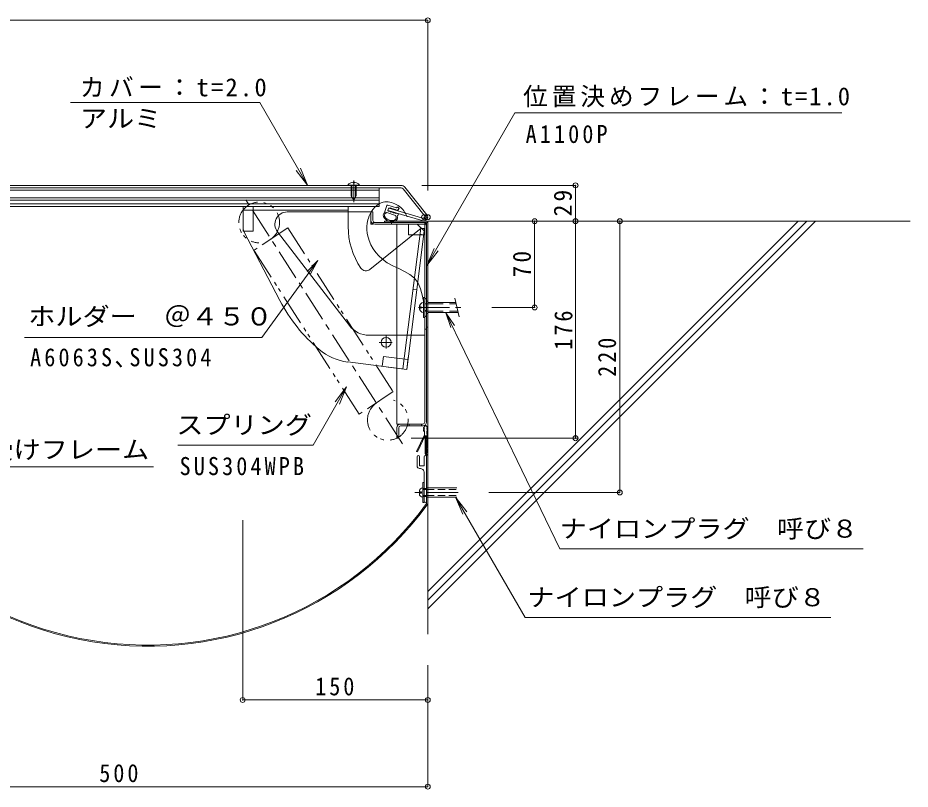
# Model space of a CAD drawing. Units: millimetres, scale not verified. Extents: x -722 to 733, y -677 to 316.
# Drawn here: x 10 to 733, y -325 to 300 of the extents above; entities that cross this region are included whole.
import ezdxf
from ezdxf.enums import TextEntityAlignment as Align

# ---------------------------------------------------------------- set-up
doc = ezdxf.new("R2010")
doc.units = ezdxf.units.MM
doc.header["$LTSCALE"] = 5
doc.header["$PDMODE"] = 32
doc.header["$PDSIZE"] = 4
for name, pattern in [('CHAIN1', [8, 5, -1, 1, -1]), ('CHAIN2', [12, 9, -1, 1, -1]), ('DASHED1', [1.8, 1.2, -0.6]), ('DASHED2', [3, 2, -1]), ('DASHED3', [4, 3, -1]), ('DOUBLE_CHAIN1', [8.8, 5, -1, 0.6, -0.6, 0.6, -1])]:
    doc.linetypes.add(name, pattern=pattern)
for name, color, linetype, lineweight in [('A-0', 2, 'Continuous', 9), ('A-1', 2, 'Continuous', 9), ('A-3', 4, 'Continuous', 9), ('A-4', 7, 'Continuous', 9), ('A-5', 7, 'Continuous', 9), ('A-6', 6, 'Continuous', 5), ('A-D', 2, 'Continuous', 9), ('A-E', 4, 'Continuous', 9), ('A-F', 2, 'Continuous', 9)]:
    doc.layers.add(name, color=color, linetype=linetype, lineweight=lineweight)
doc.styles.add('ＭＳ ゴシック', font='')
doc.styles.get('ＭＳ ゴシック').set_extended_font_data('MS Gothic')

msp = doc.modelspace()

# ---------------------------------------------------------------- linework, layer by layer
at = {"layer": 'A-0'}
msp.add_line((342.383, 133.209), (342.383, 23.633), dxfattribs=at)
at = {"layer": 'A-1'}
for p, q in [((302.883, 160.209), (-417.117, 160.209)), ((302.883, 147.209), (302.883, 162.209)), ((302.883, 154.209), (-417.117, 154.209)), ((302.883, 152.209), (-417.117, 152.209)), ((302.961, 149.209), (-417.117, 149.209)), ((302.883, 147.209), (-417.117, 147.209))]:
    msp.add_line(p, q, dxfattribs=at)
at = {"layer": 'A-1', "color": 5, "lineweight": 5}
for p, q in [((299.383, 134.209), (341.383, 134.209)), ((341.383, 131.209), (341.383, -27.791))]:
    msp.add_line(p, q, dxfattribs=at)
at = {"layer": 'A-1', "color": 6, "lineweight": 5}
for p, q in [((340.383, 135.209), (310.383, 135.209)), ((341.383, 134.209), (341.383, 46.409))]:
    msp.add_line(p, q, dxfattribs=at)
at = {"layer": 'A-3'}
for p, q in [((340.421, -30.488), (339.633, -31.276)), ((339.633, -34.901), (339.633, -37.901)), ((340.845, -30.488), (341.633, -31.276)), ((341.633, -34.901), (341.633, -36.994)), ((341.585, -52.671), (341.083, -38.492)), ((341.083, -52.691), (341.083, -38.492)), ((341.881, -38.253), (341.633, -36.994)), ((342.383, -52.671), (341.881, -38.253)), ((340.183, -52.691), (340.168, -52.622)), ((340.211, -52.81), (340.183, -52.691)), ((340.241, -52.928), (340.211, -52.81)), ((340.273, -53.045), (340.241, -52.928)), ((340.308, -53.159), (340.273, -53.045)), ((340.349, -53.272), (340.308, -53.159)), ((340.375, -53.335), (340.349, -53.272)), ((340.443, -53.479), (340.375, -53.335)), ((340.584, -53.714), (340.443, -53.479)), ((340.75, -53.936), (340.584, -53.714)), ((340.936, -54.148), (340.75, -53.936)), ((341.136, -54.352), (340.936, -54.148)), ((341.099, -52.76), (341.083, -52.691)), ((341.127, -52.879), (341.099, -52.76)), ((341.156, -52.997), (341.127, -52.879)), ((341.344, -54.552), (341.136, -54.352)), ((341.188, -53.114), (341.156, -52.997)), ((341.224, -53.228), (341.188, -53.114)), ((341.264, -53.341), (341.224, -53.228)), ((341.29, -53.404), (341.264, -53.341)), ((341.358, -53.548), (341.29, -53.404)), ((341.467, -54.666), (341.344, -54.552)), ((341.499, -53.783), (341.358, -53.548)), ((341.484, -93.769), (341.484, -54.666)), ((341.665, -54.005), (341.499, -53.783)), ((341.585, -52.671), (342.383, -52.671)), ((341.851, -54.217), (341.665, -54.005)), ((342.051, -54.421), (341.851, -54.217)), ((342.26, -54.621), (342.051, -54.421)), ((342.383, -54.736), (342.26, -54.621)), ((342.383, -94.063), (342.383, -54.736))]:
    msp.add_line(p, q, dxfattribs=at)
for points in [[(339.633, -31.276), (339.539, -31.384), (339.382, -31.573), (339.234, -31.768), (339.104, -31.972), (339.04, -32.096), (339.014, -32.15), (338.974, -32.246), (338.938, -32.344), (338.903, -32.443), (338.883, -32.5)], [(339.633, -32.401), (339.523, -32.541), (339.339, -32.785), (339.171, -33.037), (339.032, -33.301), (338.967, -33.462), (338.954, -33.501), (338.933, -33.57), (338.913, -33.64), (338.894, -33.71), (338.883, -33.751)], [(339.633, -33.65), (339.523, -33.791), (339.339, -34.035), (339.171, -34.287), (339.032, -34.551), (338.967, -34.712), (338.954, -34.751), (338.933, -34.82), (338.913, -34.89), (338.894, -34.96), (338.883, -35.001)], [(341.633, -31.276), (341.727, -31.384), (341.886, -31.573), (342.032, -31.768), (342.163, -31.972), (342.228, -32.096), (342.252, -32.15), (342.292, -32.246), (342.33, -32.344), (342.363, -32.443)], [(341.633, -32.401), (341.744, -32.541), (341.928, -32.785), (342.096, -33.037), (342.236, -33.301), (342.3, -33.462), (342.313, -33.501), (342.335, -33.57), (342.354, -33.64), (342.373, -33.71)], [(341.633, -33.65), (341.744, -33.791), (341.928, -34.035), (342.096, -34.287), (342.236, -34.551), (342.3, -34.712), (342.313, -34.751), (342.335, -34.82), (342.354, -34.89), (342.383, -35)], [(339.633, -37.901), (333.309, -51.502), (334.034, -51.84)], [(340.183, -52.691), (340.183, -38.616), (334.034, -51.84)]]:
    msp.add_lwpolyline(points, dxfattribs=at)
for centre, radius, start, end in [((115.48, 71.402), 280.827, 193.50893, 323.89909), ((115.48, 71.402), 279.927, 193.50893, 323.83945), ((339.626, -35.211), 2.811, 89.86011, 105.33086), ((339.626, -36.461), 2.811, 89.86011, 105.33086), ((339.626, -37.711), 2.811, 89.86011, 105.33086), ((341.64, -35.211), 2.811, 74.66914, 90.13989), ((341.64, -36.461), 2.811, 74.66914, 90.13989), ((341.64, -37.711), 2.811, 74.66914, 90.13989)]:
    msp.add_arc(centre, radius, start, end, dxfattribs=at)
at = {"layer": 'A-4'}
for p, q in [((342.383, 298.025), (-457.617, 298.025)), ((206.289, 231.295), (52.822, 231.295)), ((341.705, 99.306), (413.052, 222.882)), ((677.982, 222.882), (413.052, 222.882)), ((244.94, 164.348), (239.2, 178.206)), ((462.161, 164.209), (337.679, 164.209)), ((462.161, 164.209), (462.161, 135.209)), ((277.867, 144.209), (277.867, 147.209)), ((192.852, 144.209), (277.867, 144.209)), ((277.867, 144.209), (277.867, 130.819)), ((429.016, 135.209), (429.016, 65.209)), ((498.052, 135.209), (461.426, 135.209)), ((462.161, 135.209), (462.161, -40.791)), ((498.052, 135.209), (498.052, -84.791)), ((193.418, 126.734), (222.57, 70.765)), ((295.454, 96.071), (337.107, 129.399)), ((338.763, 124.186), (336.049, 124.665)), ((339.631, 129.11), (336.673, 129.632)), ((337.107, 129.399), (339.628, 129.083)), ((341.705, 99.306), (347.445, 113.164)), ((341.705, 99.306), (350.836, 111.206)), ((330.416, 79.847), (333.392, 79.473)), ((429.016, 65.209), (394.258, 65.209)), ((207.803, 40.996), (15.469, 40.996)), ((325.296, 15.058), (277.671, 21.044)), ((249.377, -46.352), (276.576, 0.758)), ((276.576, 0.758), (267.444, -11.143)), ((276.576, 0.758), (270.835, -13.101)), ((463.661, -40.791), (328.883, -40.791)), ((249.377, -46.352), (139.731, -46.352)), ((120.189, -63.902), (-79.566, -63.902)), ((498.052, -84.791), (392.007, -84.791)), ((364.967, -88.591), (370.707, -102.449)), ((192.383, -252.957), (192.383, -107.19)), ((695.167, -130.393), (449.434, -130.393)), ((668.966, -185.997), (421.204, -185.997)), ((342.383, -323.28), (342.383, -224.737)), ((192.383, -252.957), (342.383, -252.957)), ((342.383, -323.28), (-157.601, -323.28))]:
    msp.add_line(p, q, dxfattribs=at)
at = {"layer": 'A-4', "color": 3}
for p, q in [((-435.989, 164.209), (320.755, 164.209)), ((322.32, 161.454), (340.166, 139.019)), ((200.852, 147.209), (200.852, 127.209)), ((310.157, 143.925), (310.749, 145.921)), ((339.099, 137.438), (310.725, 145.843)), ((228.479, 142.709), (296.383, 142.709)), ((296.383, 142.709), (296.383, 132.709)), ((298.133, 132.709), (296.383, 132.709)), ((313.133, 134.209), (298.133, 134.209)), ((298.133, 134.209), (298.133, 132.709)), ((313.133, 134.209), (313.133, 132.709)), ((333.883, 132.709), (313.133, 132.709)), ((339.883, 126.709), (333.883, 132.709)), ((220.543, 126.624), (278.879, 50.54)), ((339.883, 126.709), (339.883, 62.709)), ((339.883, 72.459), (341.383, 72.459)), ((341.383, 62.709), (339.883, 62.709)), ((339.883, 57.959), (341.383, 57.959)), ((339.883, 42.709), (339.883, 47.709)), ((294.751, 42.709), (339.883, 42.709)), ((305.452, 17.552), (306.45, 25.49)), ((306.45, 25.49), (326.294, 22.996)), ((326.543, 24.98), (325.296, 15.058)), ((325.296, 15.058), (310.413, 16.929))]:
    msp.add_line(p, q, dxfattribs=at)
at = {"layer": 'A-4', "linetype": 'DASHED1'}
msp.add_line((192.852, 144.209), (277.867, 144.209), dxfattribs=at)
at = {"layer": 'A-4', "color": 5, "lineweight": 5}
for p, q in [((296.383, 142.709), (296.383, 135.709)), ((297.883, 142.709), (296.383, 142.709)), ((297.883, 142.709), (297.883, 135.709)), ((339.883, 132.709), (299.383, 132.709)), ((317.383, 132.709), (317.383, -29.291)), ((326.883, 132.709), (326.883, 124.209)), ((339.883, -27.791), (339.883, 132.709)), ((339.883, 124.209), (326.883, 124.209)), ((341.383, 72.209), (339.883, 72.209)), ((341.383, 58.209), (339.883, 58.209)), ((317.383, -29.291), (338.383, -29.291)), ((317.383, -32.291), (317.383, -40.791)), ((318.883, -32.291), (318.883, -40.791)), ((320.383, -30.791), (338.383, -30.791)), ((317.383, -40.791), (318.883, -40.791))]:
    msp.add_line(p, q, dxfattribs=at)
at = {"layer": 'A-4', "color": 6, "lineweight": 5}
for p, q in [((338.383, 135.209), (307.383, 135.209)), ((307.383, 135.209), (307.383, 134.209)), ((340.383, 134.209), (310.383, 134.209)), ((341.383, 49.209), (342.383, 49.209))]:
    msp.add_line(p, q, dxfattribs=at)
at = {"layer": 'A-4', "linetype": 'CHAIN2'}
for p, q in [((313.648, 36.934), (303.055, 36.934)), ((308.66, 42.112), (308.66, 31.872))]:
    msp.add_line(p, q, dxfattribs=at)
at = {"layer": 'A-4'}
for points in [[(206.289, 231.295), (244.94, 164.348), (235.809, 176.249)], [(339.083, 69.508), (338.748, 71.321), (338.138, 74.42), (337.438, 77.442), (336.594, 80.341), (335.547, 83.068), (334.242, 85.575), (333.345, 86.909), (331.576, 88.945), (327.885, 91.925), (323.593, 94.437), (318.946, 96.717), (314.191, 99.003), (309.574, 101.532), (307.057, 103.203), (305.346, 104.531), (302.623, 107.053), (300.199, 109.841), (298.093, 112.858), (296.32, 116.069), (294.897, 119.439), (294.239, 121.453), (293.838, 122.946), (293.318, 125.557), (293.031, 128.201), (292.999, 130.867), (293.242, 133.54), (293.782, 136.208), (294.239, 137.747), (294.851, 139.39), (296.193, 142.138), (297.869, 144.688), (299.853, 146.932), (302.115, 148.766), (304.627, 150.082), (306.188, 150.566), (307.704, 150.814), (310.404, 150.803), (313.129, 150.285), (315.783, 149.316)], [(315.783, 149.316), (318.267, 147.953), (320.486, 146.252), (321.613, 145.134), (322.098, 144.577), (322.868, 143.578), (323.569, 142.538), (324.216, 141.466), (324.824, 140.372), (325.407, 139.263), (325.741, 138.616)], [(421.204, -185.997), (364.967, -88.591), (374.098, -100.491)]]:
    msp.add_lwpolyline(points, dxfattribs=at)
at = {"layer": 'A-4', "color": 3}
for points in [[(192.852, 127.209), (192.852, 147.209), (202.852, 147.209)], [(341.383, 62.709), (341.383, 47.709), (339.883, 47.709)]]:
    msp.add_lwpolyline(points, dxfattribs=at)
at = {"layer": 'A-4'}
msp.add_circle((308.66, 36.934), 4, dxfattribs=at)
for centre, radius, start, end in [((320.755, 160.209), 4, 38.5, 90), ((320.755, 160.209), 2, 38.5, 90), ((337.867, 130.819), 60, 180, 214.11108), ((197.852, 129.043), 5, 180, 207.51349), ((292.33, 99.975), 5, 214.11108, 308.66471), ((337.867, 130.819), 130, 207.51349, 230.04277), ((283.279, 65.665), 45, 230.04277, 262.83614)]:
    msp.add_arc(centre, radius, start, end, dxfattribs=at)
at = {"layer": 'A-4', "color": 3}
for centre, radius, start, end in [((320.755, 160.209), 4, 38.5, 90), ((320.755, 160.209), 2, 38.5, 90), ((228.479, 132.709), 10, 90, 217.47821), ((339.383, 138.397), 1, 253.5, 38.5), ((294.751, 62.709), 20, 217.47821, 270)]:
    msp.add_arc(centre, radius, start, end, dxfattribs=at)
at = {"layer": 'A-4', "color": 5, "lineweight": 5}
for centre, radius, start, end in [((299.383, 135.709), 3, 180, 270), ((299.383, 135.709), 1.5, 180, 270), ((338.383, 131.209), 3, 0, 90), ((338.383, -27.791), 1.5, 270, 0), ((338.383, -27.791), 3, 270, 0), ((320.383, -32.291), 3, 90, 180), ((320.383, -32.291), 1.5, 90, 180)]:
    msp.add_arc(centre, radius, start, end, dxfattribs=at)
at = {"layer": 'A-4', "color": 6, "lineweight": 5}
for radius in [2, 1]:
    msp.add_arc((340.383, 133.209), radius, 0, 90, dxfattribs=at)
at = {"layer": 'A-4'}
for p in [(342.383, 298.025), (462.161, 164.209), (342.383, 138.397), (429.016, 135.209), (462.161, 135.209), (498.052, 135.209), (429.016, 65.209), (462.161, -40.791), (498.052, -84.791), (192.383, -252.957), (342.383, -252.957), (342.383, -323.28)]:
    msp.add_point(p, dxfattribs=at)
at = {"layer": 'A-4', "color": 3}
msp.add_point((342.399, 138.397), dxfattribs=at)
at = {"layer": 'A-5'}
for p, q in [((342.383, 298.025), (342.383, 159.972)), ((253.311, 103.335), (244.686, 94.288)), ((357.153, 60.988), (364.005, 50.534)), ((357.153, 60.988), (361.066, 49.116)), ((357.153, 60.988), (449.434, -130.393))]:
    msp.add_line(p, q, dxfattribs=at)
at = {"layer": 'A-5', "color": 3}
for p, q in [((323.885, 162.699), (341.731, 140.264)), ((338.531, 135.52), (310.157, 143.925))]:
    msp.add_line(p, q, dxfattribs=at)
at = {"layer": 'A-5', "linetype": 'CHAIN1'}
msp.add_line((321.822, -45.302), (194.74, 152.807), dxfattribs=at)
at = {"layer": 'A-5', "linetype": 'DOUBLE_CHAIN1'}
for q in [(201.59, 111.573), (314.292, -3.008)]:
    msp.add_line((229.084, 129.823), q, dxfattribs=at)
msp.add_lwpolyline([(314.292, -3.008), (286.797, -21.258), (201.59, 111.573)], dxfattribs=at)
at = {"layer": 'A-5'}
msp.add_lwpolyline([(207.803, 40.996), (253.311, 103.335), (247.321, 92.364)], dxfattribs=at)
at = {"layer": 'A-5', "linetype": 'DOUBLE_CHAIN1'}
for centre, start, end in [((205.752, 134.128), 301.63453, 269.16991), ((310.022, -25.888), 123.57518, 74.135)]:
    msp.add_arc(centre, 16.5, start, end, dxfattribs=at)
at = {"layer": 'A-5', "color": 3}
msp.add_arc((339.383, 138.397), 3, 253.5, 38.5, dxfattribs=at)
at = {"layer": 'A-6'}
for p, q in [((342.383, -179.17), (656.762, 135.209)), ((342.383, -172.099), (649.691, 135.209)), ((342.383, -165.028), (642.62, 135.209)), ((342.383, -199.737), (342.383, 135.209)), ((733.353, 135.209), (342.399, 135.209))]:
    msp.add_line(p, q, dxfattribs=at)
msp.add_point((339.383, 138.397), dxfattribs=at)
at = {"layer": 'A-D'}
for p, q in [((-164.413, 162.209), (298.752, 162.209)), ((302.883, 152.209), (290.383, 152.209))]:
    msp.add_line(p, q, dxfattribs=at)
at = {"layer": 'A-E', "color": 2}
for p, q in [((281.883, 166.689), (281.883, 166.289)), ((282.883, 166.689), (282.883, 166.289)), ((277.683, 164.498), (277.683, 164.209)), ((277.683, 164.498), (287.083, 164.498)), ((277.683, 164.209), (287.083, 164.209)), ((280.383, 164.209), (280.383, 155.673)), ((280.983, 164.209), (280.983, 154.634)), ((281.883, 166.289), (282.883, 166.289)), ((283.783, 164.209), (283.783, 154.634)), ((284.383, 164.209), (284.383, 161.176)), ((284.383, 161.176), (284.383, 155.673)), ((287.083, 164.498), (287.083, 164.209)), ((282.383, 152.209), (280.383, 155.673)), ((282.383, 152.209), (284.383, 155.673))]:
    msp.add_line(p, q, dxfattribs=at)
at = {"layer": 'A-E', "color": 2, "linetype": 'CHAIN1'}
msp.add_line((282.383, 168.115), (282.383, 150.588), dxfattribs=at)
at = {"layer": 'A-E', "color": 3}
msp.add_line((-368.117, 162.209), (320.755, 162.209), dxfattribs=at)
at = {"layer": 'A-E'}
for p, q in [((307.673, 143.076), (309.328, 147.884)), ((317.125, 146), (309.943, 148.22)), ((310.568, 145.343), (310.08, 143.924)), ((312.328, 145.913), (310.867, 145.841)), ((312.328, 145.913), (312.206, 145.427)), ((313.667, 145.499), (312.206, 145.427)), ((313.667, 145.499), (313.546, 145.013)), ((315.007, 145.085), (313.546, 145.013)), ((315.007, 145.085), (314.886, 144.599)), ((316.346, 144.671), (314.886, 144.599)), ((316.346, 144.671), (316.225, 144.185)), ((317.365, 146.316), (317.125, 146)), ((318.043, 146.428), (319.312, 145.572)), ((319.312, 145.572), (318.101, 143.976)), ((309.094, 142.141), (316.215, 139.852)), ((311.236, 143.028), (310.08, 143.925)), ((311.236, 143.028), (311.415, 143.495)), ((312.57, 142.599), (311.415, 143.495)), ((312.57, 142.599), (312.75, 143.066)), ((313.905, 142.17), (312.75, 143.066)), ((313.905, 142.17), (314.085, 142.637)), ((315.24, 141.741), (314.085, 142.637)), ((315.24, 141.741), (315.42, 142.208)), ((316.575, 141.312), (315.42, 142.208)), ((317.686, 144.256), (316.225, 144.185)), ((316.755, 141.779), (316.575, 141.312)), ((317.686, 144.256), (318.101, 143.976))]:
    msp.add_line(p, q, dxfattribs=at)
msp.add_lwpolyline([(318.113, 139.738), (318.662, 141.166), (316.755, 141.779)], dxfattribs=at)
at = {"layer": 'A-E', "color": 2}
for start, end in [(94.70192, 140.39801), (39.60199, 85.29854)]:
    msp.add_arc((282.383, 160.609), 6.1, start, end, dxfattribs=at)
at = {"layer": 'A-E'}
for centre, start, end in [((309.795, 147.743), 72.82011, 166), ((317.763, 146.013), 56, 142.82239), ((308.146, 142.914), 161, 218.34935), ((317.646, 139.917), 266.80858, 339)]:
    msp.add_arc(centre, 0.5, start, end, dxfattribs=at)
for major_axis, ratio, start_param, end_param in [((-5.695, 1.961), 0.6759, 5.7775163, 9.9874126), ((-4.75, 1.636), 0.6113, 5.5862052, 10.1891292)]:
    msp.add_ellipse((312.094, 139.023), major_axis=major_axis, ratio=ratio, start_param=start_param, end_param=end_param, dxfattribs=at)
at = {"layer": 'A-F', "color": 5, "lineweight": 5}
for p, q in [((342.383, 131.209), (342.383, 50.209)), ((336.345, -84.428), (336.174, -84.257))]:
    msp.add_line(p, q, dxfattribs=at)
at = {"layer": 'A-F', "color": 3}
msp.add_line((200.852, 127.209), (192.852, 127.209), dxfattribs=at)
at = {"layer": 'A-F', "color": 7}
for p, q in [((322.319, 15.432), (336.655, 129.485)), ((325.296, 15.058), (339.631, 129.11)), ((342.383, 70.209), (341.383, 70.209)), ((341.383, 60.209), (342.383, 60.209))]:
    msp.add_line(p, q, dxfattribs=at)
at = {"layer": 'A-F'}
for p, q in [((338.883, 73.209), (339.883, 73.209)), ((338.883, 57.209), (338.883, 73.209)), ((364.333, 72.709), (367.917, 57.709)), ((335.583, 65.709), (337.083, 65.709)), ((337.083, 65.709), (337.083, 64.709)), ((342.383, 69.209), (365.169, 69.209)), ((337.083, 64.709), (335.583, 64.709)), ((342.383, 61.209), (367.08, 61.209)), ((338.883, 57.209), (339.883, 57.209)), ((333.733, -63.297), (333.733, -55.791)), ((335.733, -63.291), (335.733, -55.791)), ((339.483, -55.791), (339.483, -63.291)), ((341.483, -91.791), (341.483, -55.791)), ((335.733, -63.291), (339.483, -63.291)), ((339.483, -92.791), (339.483, -68.791)), ((338.483, -76.791), (339.483, -76.791)), ((338.483, -76.791), (338.483, -92.791)), ((335.583, -83.891), (335.583, -85.691)), ((338.483, -81.541), (339.483, -81.541)), ((341.483, -82.241), (338.483, -82.241)), ((341.483, -80.991), (366.047, -80.991)), ((341.483, -87.341), (338.483, -87.341)), ((338.483, -88.041), (339.483, -88.041)), ((338.483, -88.041), (339.483, -88.041)), ((338.483, -92.791), (339.483, -92.791)), ((339.483, -88.041), (341.483, -88.041)), ((366.047, -88.591), (341.483, -88.591))]:
    msp.add_line(p, q, dxfattribs=at)
at = {"layer": 'A-F', "linetype": 'CHAIN1'}
for p, q in [((334.883, 65.209), (369.258, 65.209)), ((367.007, -84.791), (327.481, -84.791))]:
    msp.add_line(p, q, dxfattribs=at)
at = {"layer": 'A-F', "linetype": 'DASHED3'}
for p, q in [((339.883, 68.209), (365.408, 68.209)), ((339.883, 62.209), (366.842, 62.209))]:
    msp.add_line(p, q, dxfattribs=at)
at = {"layer": 'A-F', "color": 5, "linetype": 'DASHED2', "lineweight": 5}
for p, q in [((327.383, -30.791), (327.383, -29.291)), ((337.383, -30.791), (337.383, -29.291))]:
    msp.add_line(p, q, dxfattribs=at)
at = {"layer": 'A-F', "linetype": 'DASHED1'}
for p, q in [((336.067, -84.295), (337.218, -84.295)), ((336.067, -85.287), (337.218, -85.287)), ((337.218, -85.287), (337.218, -84.295)), ((341.483, -82.241), (366.615, -82.241)), ((341.483, -87.341), (366.615, -87.341))]:
    msp.add_line(p, q, dxfattribs=at)
at = {"layer": 'A-F'}
msp.add_lwpolyline([(338.483, -81.541), (339.483, -81.541), (341.483, -81.541)], dxfattribs=at)
for centre, radius, start, end in [((340.033, 65.209), 4.45, 104.97665, 255.02327), ((334.733, -55.791), 1, 0, 180), ((340.483, -55.791), 1, 0, 180), ((335.733, -63.297), 2, 180, 272.60698), ((335.983, -68.791), 3.5, 0, 92.60692), ((338.483, -83.891), 2.9, 90, 180), ((338.483, -85.691), 2.9, 180, 270), ((340.483, -91.791), 1, 180.70776, 360)]:
    msp.add_arc(centre, radius, start, end, dxfattribs=at)
at = {"layer": 'A-F', "color": 4}
msp.add_arc((340.633, -30.7), 0.3, 45, 135, dxfattribs=at)
at = {"layer": 'A-F', "linetype": 'DASHED1'}
for centre, start, end in [((336.067, -83.795), 165.58551, 270), ((336.067, -85.787), 90, 194.41449)]:
    msp.add_arc(centre, 0.5, start, end, dxfattribs=at)

# ---------------------------------------------------------------- texts
at = {"layer": 'A-4', "color": 2, "style": 'ＭＳ ゴシック', "width": 1.1}
for s, p in [('アルミ', (60.446, 206.721)), ('ホルダー\u3000＠４５０', (18.614, 46.259)), ('スプリング', (138.534, -41.779)), ('シート受けフレーム', (-81.346, -61.658)), ('ナイロンプラグ\u3000呼び８', (449.324, -125.82)), ('ナイロンプラグ\u3000呼び８', (423.123, -181.423))]:
    msp.add_text(s, height=14.66, dxfattribs=at).set_placement(p, align=Align.BOTTOM_LEFT)
at = {"layer": 'A-4', "color": 2, "char_height": 14.66, "attachment_point": 7, "style": 'ＭＳ ゴシック'}
for s, insert in [('\\T1.18;カバー：t=2.0', (60.446, 235.868)), ('\\T1.16;位置決めフレーム：t=1.0', (419.639, 227.456)), ('\\T1.28;\\W0.9;A1100P', (421.712, 198.309)), ('\\T1.28;\\W0.9;A6063S､SUS304', (20.106, 16.423)), ('\\T1.28;\\W0.9;SUS304WPB', (141.233, -70.926)), ('\\T1.27;\\W0.9;150', (251.133, -249.469)), ('\\T1.27;\\W0.9;500', (76.141, -319.792))]:
    msp.add_mtext(s, dxfattribs=dict(at, insert=insert))
at = {"layer": 'A-4', "color": 2, "char_height": 14.66, "attachment_point": 7, "rotation": 90, "style": 'ＭＳ ゴシック'}
for s, insert in [('\\T1.27;\\W0.95;29', (459.319, 139.084)), ('\\T1.27;\\W0.95;70', (426.174, 89.584)), ('\\T1.27;\\W0.9;176', (459.819, 30.959)), ('\\T1.27;\\W0.9;220', (495.211, 8.959))]:
    msp.add_mtext(s, dxfattribs=dict(at, insert=insert))

doc.saveas('drawing.dxf')
